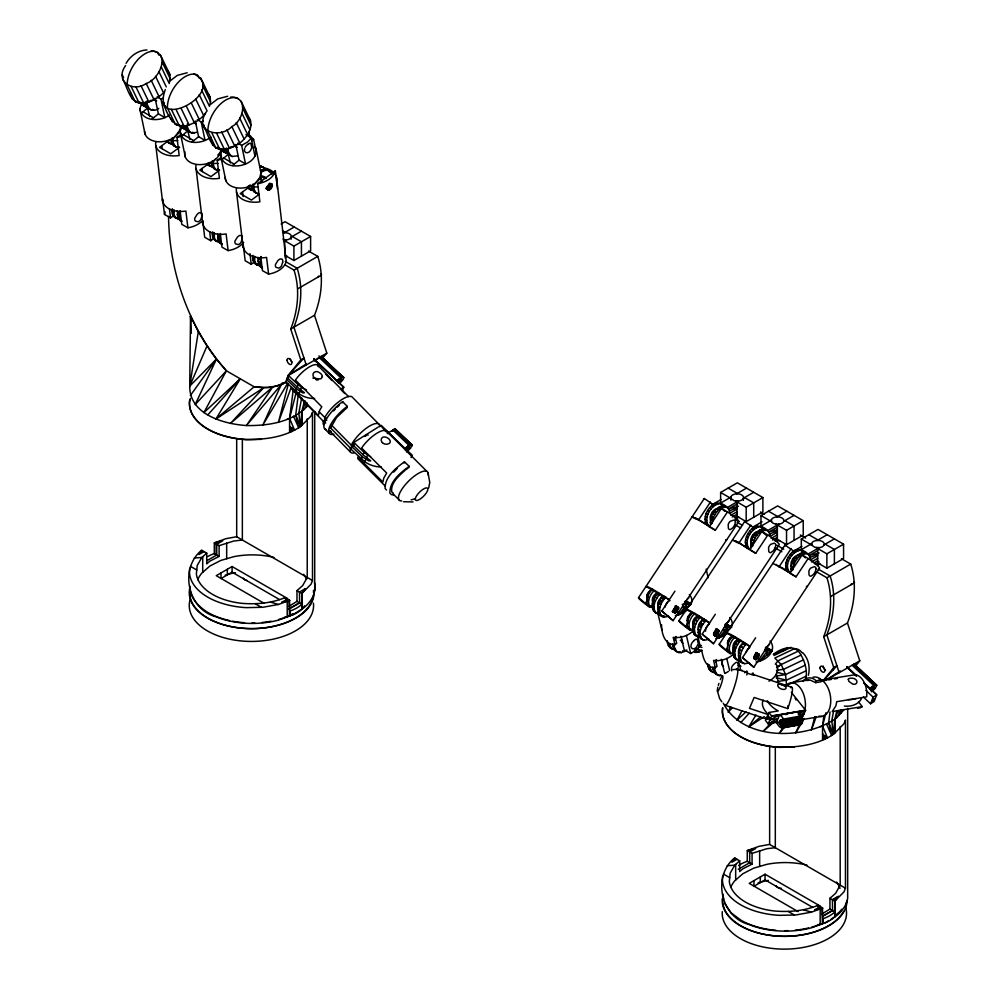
<?xml version="1.0" encoding="UTF-8"?>
<svg xmlns="http://www.w3.org/2000/svg" width="999" height="999" viewBox="0 0 999 999"><rect width="100%" height="100%" fill="white"/><g stroke="black" fill="none" stroke-linecap="round" stroke-linejoin="round"><path stroke-width="1.5" d="M272.34 185.752C272.252 179.358 263.112 188.898 268.743 190.11L271.328 188.287L272.34 185.752L269.618 183.304L272.203 184.266M727.709 642.794L728.721 639.46L731.855 637.624M307.967 405.444C292.857 422.252 267.882 425.911 246.391 425.549C223.514 423.988 189.261 414.285 189.735 386.101L190.522 316.121L198.314 331.606L206.98 346.041L216.408 359.178L226.411 370.791L254.133 386.8L268.144 387.5L276.973 385.826L285.264 382.442M672.951 611.201L674.862 609.49L675.873 606.218L678.683 607.792L675.649 612.762L672.339 611.688M716.645 628.621L719.055 630.869L716.033 635.826L713.998 633.878L715.721 631.73L716.083 628.583M753.633 657.792L755.531 656.081L756.555 652.809L759.365 654.395C754.745 668.568 751.186 648.751 759.365 654.395M284.727 264.747L294.018 270.105C300.175 289.373 298.014 310.377 290.734 329.008L300.799 359.865L288.299 375.374L285.714 381.98L298.951 393.743A20.305 15.122 21.5 0 0 314.623 398.501M816.358 571.69L826.972 577.809C833.129 597.077 830.981 618.081 823.7 636.7L833.753 667.569L833.178 670.379M219.118 556.393L214.31 553.608L214.31 542.882L219.118 545.654L219.118 556.393L209.84 561.163L206.743 563.886L206.743 553.146L201.661 550.212C179.233 568.256 187.375 609.24 215.921 616.758A62.762 36.226 0 0 0 278.409 620.129L289.585 616.071L289.81 611.101A33.741 19.48 0 0 0 300.524 605.419L301.91 604.195L301.898 593.456L305.344 588.811M768.493 714.672L749.5 708.366L754.145 697.452L787.761 708.603L787.899 705.706M752.072 864.098L747.264 861.313L747.264 850.586L752.072 853.358L752.072 864.098L742.794 868.868L739.697 871.578L739.697 860.851L734.615 857.916C712.187 875.961 720.329 916.945 748.888 924.462A62.762 36.226 0 0 0 811.363 927.821L822.552 923.763L822.764 918.793A33.741 19.48 0 0 0 833.491 913.123L834.864 911.887L834.852 901.148L838.311 896.515L832.567 899.824M718.943 508.528C713.361 507.829 709.315 515.072 710.476 520.042M779.282 721.965C784.54 712.811 784.065 735.039 779.282 721.965L783.716 721.178M785.838 714.697L788.611 713.099L779.582 714.984L776.323 722.227C784.078 736.463 788.336 719.692 779.582 714.984L771.665 715.983L768.156 723.825L765.396 720.341L768.905 712.499L778.233 710.913A20.305 11.976 24 0 1 767.22 700.686M800.024 724.824C805.631 722.414 800.336 714.285 797.339 711.8L779.582 714.984L769.917 719.904L777.946 718.606L768.156 723.825L776.997 722.314M261.413 439.335L246.391 439.672A62.762 36.226 0 0 1 189.735 400.224L189.735 400.037A62.762 36.226 0 0 0 246.391 439.473C264.947 439.76 284.877 437.225 300.524 426.523L301.86 411.401L304.495 400.811M794.367 747.04L779.345 747.364A62.762 36.226 0 0 1 722.689 707.929L722.689 707.729A62.762 36.226 0 0 0 779.345 747.177C797.901 747.464 817.831 744.929 833.491 734.228L834.814 719.093L836.7 711.538M289.148 606.243L296.978 601.348L296.978 590.609L302.635 585.639L307.242 577.472M822.102 913.935L829.932 909.04L829.932 898.313L835.589 893.343L840.196 885.164M174.613 217.27L178.122 218.806C173.339 218.169 171.004 213.099 172.352 208.729M176.299 218.244L174.013 214.985L174.026 209.703M177.322 214.598L177.622 211.776L179.545 212.887L179.533 218.169L181.806 221.428L178.496 219.006L177.322 214.598L179.246 215.697M214.96 240.359L218.456 241.895C213.686 241.258 211.351 236.176 212.687 231.818M216.633 241.321L214.36 238.062L214.373 232.792M217.67 237.675L217.969 234.865L219.892 235.976L219.88 241.246L222.153 244.505L218.843 242.095L217.67 237.675L219.58 238.786M255.294 263.861L258.791 265.409C254.021 264.772 251.686 259.69 253.022 255.332M256.968 264.835L254.695 261.576L254.708 256.293M258.004 261.189L258.304 258.379L260.227 259.478L260.215 264.76L262.487 268.019L259.178 265.609L258.004 261.189L259.915 262.3M709.253 525.936L706.168 523.663C702.846 516.533 707.791 507.979 713.835 503.971C719.929 500.824 729.595 506.368 729.844 513.249L737.012 509.115M707.854 524.637C704.382 516.82 710.189 506.893 717.806 503.983A12.475 7.205 -60 0 1 723.151 505.656M710.576 524.762C709.415 517.195 714.16 508.753 721.403 506.056A12.475 7.205 -60 0 1 725.349 506.418M738.486 501.061L727.26 507.542C718.718 505.357 712.562 515.996 712.2 523.401L710.277 522.29M747.914 548.051C742.22 542.569 747.127 533.229 751.897 528.721C757.717 522.477 769.829 528.558 770.192 536.338L777.347 532.205M749.6 549.025C743.181 542.02 750.299 529.92 758.141 527.06A12.475 7.205 -60 0 1 763.498 528.733M750.923 547.839C749.762 540.272 754.507 531.843 761.75 529.145A12.475 7.205 -60 0 1 765.696 529.507M778.833 524.15L767.607 530.631C759.065 528.446 752.909 539.073 752.547 546.49L750.624 545.379M788.248 571.565C782.567 566.083 787.462 556.743 792.232 552.235C798.051 545.991 810.164 552.06 810.526 559.852L817.694 555.706M789.934 572.539C783.528 565.534 790.634 553.434 798.488 550.574A12.475 7.205 -60 0 1 803.833 552.247M791.258 571.353C790.097 563.786 794.842 555.344 802.085 552.659A12.475 7.205 -60 0 1 806.031 553.021M819.168 547.664L807.941 554.145C799.4 551.96 793.243 562.587 792.881 569.992L790.958 568.893M268.007 187.4L271.328 188.287L269.068 185.839L269.58 184.066L272.178 186.588L269.068 185.839L265.946 188.474L268.194 189.972M293.469 416.146L298.738 427.872L295.729 414.872L298.214 395.167M826.435 723.838L831.705 735.564L828.683 722.564L830.019 711.962M289.585 432.267L289.585 418.344L293.269 389.573M658.566 592.819C652.759 597.702 648.214 611.388 658.378 613.935L654.795 612.275M660.289 593.818C655.594 598.463 651.023 607.667 656.505 613.261M668.556 616.108C655.119 621.353 655.232 601.061 663.96 595.928M662.137 616.508C656.655 610.938 661.226 601.71 665.908 597.065M698.95 615.896C692.07 620.754 688.898 637.624 700.936 636.863M700.661 616.883C695.978 621.528 691.395 630.744 696.89 636.326M708.94 639.173C695.504 644.43 695.604 624.138 704.332 619.005M702.522 639.585C697.04 634.003 701.598 624.775 706.293 620.129M740.971 640.409L739.472 641.932L737.761 640.933C732.929 646.091 729.657 658.403 739.048 660.526M739.472 641.932C735.788 646.653 732.08 654.894 737.187 659.852M749.238 662.699C735.801 667.956 735.913 647.664 744.642 642.532M742.819 663.111C737.337 657.529 741.895 648.301 746.59 643.656M822.552 739.972L822.552 726.036L823.9 715.446M841.32 710.064L840.933 713.149L840.671 710.152M303.421 410.427L304.845 400.599M723.313 703.259C742.856 741.208 804.994 740.134 836.375 718.119L837.399 711.101M678.059 611.788L678.845 614.685L686.8 604.245L684.552 602.946L686.8 604.245L686.163 608.416L682.779 606.43L686.163 608.416L690.247 604.982L678.845 614.685L678.071 612.1M716.408 636.887L719.23 637.749L727.172 627.31L724.924 626.011L727.172 627.31L726.548 631.48L723.151 629.507L726.548 631.48L730.631 628.046M758.753 658.691L759.527 661.276L767.482 650.836L765.234 649.537L767.482 650.836L766.845 655.007L771.952 650.711L764.41 650.923M172.278 137.775L171.84 140.597L179.857 130.282L181.231 135.564M212.487 160.602L212.05 163.424L215.609 158.841M168.544 216.321C169.231 272.24 189.023 328.821 226.411 370.791L195.192 404.595L216.408 359.178L189.735 386.101L198.314 331.606M252.959 184.078L252.522 186.9L260.539 176.598L266.021 178.534M342.47 402.822L342.657 401.673L347.315 406.418L347.14 407.555L336.526 417.582L330.519 428.234M661.588 624.7C661.488 633.054 664.397 644.667 674.962 644.755L676.685 643.281L675.274 637.362M307.03 402.797L306.293 407.28L305.706 401.86M839.997 710.501L839.26 714.972L838.81 710.913M145.142 134.316L139.848 108.928L141.783 103.059M225.824 180.632L220.542 155.245L222.09 150.062M805.731 679.745C807.529 671.328 805.381 662.399 800.986 655.107C795.092 643.169 781.693 647.914 773.288 654.37M808.391 675.274C810.289 667.32 808.566 658.403 802.584 652.572M301.698 397.902L298.788 413.136L300.524 426.523L302.098 425.099L301.86 411.401L301.86 425.324L311.064 415.984L312.5 412.35L312.5 580.506L311.064 584.153L301.898 593.456L301.86 609.128M833.491 711.688L831.742 720.828L833.491 734.228L835.064 732.804L834.814 719.093L834.814 733.029L844.018 723.688L845.466 720.042L845.466 888.211L844.018 891.857L834.852 901.148L834.814 916.82M674.038 612.662C671.69 610.127 676.997 603.621 678.683 607.792M325.836 418.082L325.249 419.293A2.21 0.737 -44.5 0 1 323.551 420.791L323.127 422.714A19.992 6.693 -44.5 0 0 323.514 424.725M331.019 424.6L351.311 445.204A2.21 0.737 -44.5 0 1 352.447 445.579A2.21 0.737 -44.5 0 1 350.237 447.914L350.212 451.835L351.598 452.922A19.992 6.693 -44.5 0 0 353.896 452.997M151.186 50.799C171.366 52.672 159.528 79.445 146.204 83.479C132.717 93.094 114.148 80.894 125.637 65.547M169.53 82.38L169.98 74.75L168.294 71.279M165.272 89.56C149.488 134.316 229.558 91.945 193.756 73.739M208.516 94.106L210.19 97.577L210.514 101.761L209.478 106.356L201.561 89.947M206.331 111.863C193.007 131.381 219.58 139.523 231.855 126.611C243.719 120.767 248.951 96.366 230.694 97.065M203.284 125.362C208.704 134.091 210.514 151.386 224.425 149.4C230.045 148.764 235.24 146.329 239.772 143.019C247.502 137.4 256.081 123.876 247.053 115.896M189.897 586.351C189.723 597.939 198.701 606.755 207.929 612.487A62.163 35.889 0 0 0 229.62 620.616M722.851 894.055L723.663 899.112M807.155 680.531L810.127 680.082L815.684 682.654L816.146 680.794L814.522 679.42A21.503 12.9 80.8 0 0 802.746 681.256M813.011 677.185A21.503 12.9 80.8 0 1 819.829 678.558L821.453 679.932L820.991 681.793L815.684 682.654M798.476 554.92C793.268 555.869 789.16 562.887 791.782 567.707M404.133 463.086L404.445 461.825L409.203 466.346L408.878 467.607M289.585 426.298L294.605 430.257L289.585 418.344L296.366 391.708M822.552 734.003L827.559 737.961L822.552 726.036L825.936 712.724M288.411 383.691L278.409 422.402L291.109 387.612M814.834 716.695L811.363 730.094L816.133 717.057M321.328 356.531L343.681 377.41L343.144 379.483L339.598 383.391M854.62 664.46L876.647 685.102L875.424 688.174L871.528 691.82M662.911 595.941C659.29 598.538 656.193 603.933 658.541 608.254M406.556 451.935L410.676 448.126L411.975 444.93L395.167 428.996L388.186 432.754L411.975 455.244L411.064 457.542M163.998 102.335L163.699 104.458L164.76 106.031A5.257 3.322 -51.9 0 0 165.572 106.369M204.208 125.162L203.908 127.285L204.982 128.859M244.68 148.639L244.38 150.774L245.454 152.347A5.257 3.322 -51.9 0 0 249.363 151.873L250.187 150.924A5.232 2.697 -67.3 0 0 251.711 147.228L250.936 143.531M260.227 259.478L261.114 256.518M428.671 488.024L429.757 482.492L428.084 472.864M715.784 504.045L717.806 503.983L716.121 503.034L715.484 504.97L713.835 503.971M756.131 527.135L758.141 527.06L756.455 526.123L755.831 528.046L754.183 527.06M796.465 550.649L798.488 550.574L796.79 549.637L796.166 551.56L794.517 550.574M325.549 418.856L325.836 418.131M787.761 708.603L788.76 705.756A19.043 2.91 -71.6 0 0 790.771 687.787M674.775 640.172L676.098 636.463M715.596 662L716.483 659.527M321.953 358.791L326.823 353.134L314.498 315.284C321.778 296.666 323.938 275.649 317.769 256.393L308.491 251.036M856.605 664.735L859.777 660.826L847.452 622.989C854.732 604.358 856.892 583.354 850.723 564.098L841.445 558.728M257.692 183.754L275.337 170.804C273.276 178.596 264.997 182.405 257.692 183.754L259.877 201.823A20.767 13.437 -6.9 0 1 236.451 188.449M288.374 378.034L286.651 379.595L296.478 388.898L302.61 392.819L304.47 392.782L297.19 387.063L298.114 384.677L288.299 375.374L303.958 358.042L300.799 359.865M298.951 393.743L299.875 391.383M300.599 389.498L301.523 387.137L298.114 384.677M342.47 390.497L343.768 387.2L313.998 359.028L315.434 361.538M863.373 697.002L870.554 703.783L873.126 697.177L876.722 694.892L863.96 682.829M295.542 391.283L296.478 388.898M189.735 400.224L190.459 398.376M325.137 419.83L325.487 418.956M363.074 454.782L352.834 444.917L354.121 444.592L352.06 446.84L362.312 456.705L368.718 460.864L370.679 460.839L363.074 454.782L364.061 452.297L353.833 442.432L377.997 427.222M746.728 674.924L747.414 673.226L746.84 671.003L744.592 672.764M352.06 446.84L351.074 449.325L364.872 461.788A21.316 15.922 22 0 0 381.281 466.908M352.834 444.917L353.833 442.432M364.872 461.788L365.859 459.328M366.633 457.367L367.62 454.907L364.061 452.297M361.313 459.19L362.312 456.705M189.735 386.101L206.98 346.041M743.593 642.532C740.159 644.967 737.662 649.425 738.611 653.696M802.047 718.056L805.556 710.214L791.333 692.295M767.032 718.606L768.343 715.709C771.503 719.268 763.736 719.979 769.979 718.106M285.152 382.455L281.194 384.74L262.762 425.187L287.637 383.329M799.525 724.525L795.716 732.891L804.27 718.506M730.719 706.793L728.146 712.287L732.304 707.791M326.748 420.267L324.613 418.094L325.349 416.533A19.992 6.693 -44.5 0 1 340.509 400.462A19.992 6.693 -44.5 0 1 352.709 397.59L379.408 424.712M351.311 445.204L352.048 443.656A19.992 6.693 -44.5 0 1 369.118 426.336A19.992 6.693 -44.5 0 1 379.807 426.71M405.457 450.262C408.628 444.018 412.999 447.515 406.481 450.986M739.485 670.217L740.346 668.556L738.186 659.502M770.042 641.083A18.169 12.662 -13.4 0 1 772.015 650.574L770.291 653.895A18.169 12.662 -13.4 0 1 756.068 662.137M182.367 125.187L180.07 131.756L185.352 157.143M245.904 134.653L251.111 137.662L250.312 139.136L247.502 142.07L241.658 145.379L237.787 143.144M226.411 370.791L203.908 412.599L240.272 378.796L215.921 419.031L263.561 387.799L272.615 387.113L281.194 384.74L286.526 382.055M741.945 710.863L736.875 720.304L745.966 711.85M206.743 553.146L201.81 557.479L197.215 565.496L196.366 573.926A56.006 32.33 0 0 0 241.708 603.321C256.343 604.507 271.416 603.284 285.065 597.627L289.81 600.362L282.105 602.235M739.697 860.851L734.764 865.184L730.169 873.201L729.32 881.618A56.006 32.33 0 0 0 774.662 911.026C789.297 912.212 804.37 910.988 818.019 905.319L822.764 908.066L815.059 909.939L819.892 907.142M649.949 591.158L647.215 594.567L648.001 597.602M690.971 614.048L687.936 616.758L687.911 620.391M764.335 716.595L748.888 726.735L755.956 715.047M759.29 531.618C753.471 530.894 748.676 539.26 751.448 544.193M126.086 63.312C130.357 55.844 138.212 50.275 146.953 49.95M638.573 597.627A20.767 1.798 33.5 0 0 649.887 607.267L638.573 597.627L704.258 498.513L713.786 504.945M698.276 520.392L710.426 502.072M645.304 603.396L647.664 599.837M727.484 511.9L715.346 530.232L709.278 526.723L721.428 508.404L727.484 511.9A20.767 1.798 33.5 0 1 738.81 521.54L673.126 620.654L661.8 611.026L674.937 591.196M678.958 620.691A20.767 1.798 33.5 0 0 690.272 630.332L678.958 620.691L744.642 521.578L754.17 528.009M738.661 543.468L750.811 525.137M685.676 626.46L688.036 622.901M715.321 614.273L702.185 634.09L713.498 643.718L779.183 544.605A20.767 1.798 33.5 0 0 767.869 534.964L761.8 531.468L749.662 549.787L738.636 542.469L732.492 539.897L737.424 542.757M750.873 550.499L755.719 553.296L767.869 534.964M719.255 644.218A20.767 1.798 33.5 0 0 730.569 653.858L719.255 644.218L784.939 545.104L794.467 551.535M778.958 566.982L791.108 548.663M725.986 649.987L727.559 647.614M802.11 554.994L789.959 573.314L796.028 576.823L808.166 558.491L802.11 554.994L805.481 557.879M808.166 558.491A20.767 1.798 33.5 0 1 819.48 568.131L753.808 667.245L742.482 657.617L755.619 637.787M337.774 382.005C341.296 376.248 344.081 380.457 338.499 383.216M783.716 726.835L779.345 733.241L785.314 726.248M870.741 689.697C874.262 683.94 877.047 688.161 871.453 690.921M653.334 608.091L654.133 608.553L653.995 607.142L652.285 606.156L654.258 609.79L652.534 608.753M693.706 631.156L694.517 631.618L694.38 630.207L692.657 629.22L694.63 632.854L692.906 631.83M734.015 654.682L734.814 655.144L734.677 653.733L732.966 652.747L734.939 656.38L733.216 655.356M190.359 395.554L216.408 359.178M303.459 607.404L304.583 605.844M837.549 913.536L833.491 918.031A33.741 19.48 0 0 1 825.236 922.789L817.469 925.136M162.812 101.873C166.908 113.349 173.526 131.344 189.098 124.9C195.454 122.665 201.398 118.806 205.407 113.324M218.294 155.407L220.067 153.122L221.441 158.404M694.168 640.559L693.194 641.42A5.232 3.284 -51.8 0 0 691.133 644.805L690.958 646.952L691.995 648.426A5.232 3.284 -51.8 0 0 694.854 648.426L695.891 647.802A5.257 2.722 -67.5 0 0 697.826 644.38M823.176 680.694L833.753 667.569L836.925 665.746L823.351 680.756M783.204 650.973L787.774 647.464M775.311 664.123L778.184 660.701L797.939 651.286M281.194 384.74L246.391 425.549L272.615 387.113L230.407 423.451L263.561 387.799L254.133 386.8L215.921 419.031M703.296 619.005C699.662 621.603 696.565 626.997 698.925 631.318M333.604 410.901L335.339 408.966M207.929 414.747L240.272 378.796M740.896 722.452L749.238 713.174M201.898 550.349L198.963 554.532L204.058 551.598M734.852 858.041L731.917 862.237L737.012 859.29M836.375 718.119L844.018 709.765M693.855 630.044C688.873 635.814 680.644 638.386 673.201 637.362L674.962 644.755M771.665 722.24L763.373 731.143L772.751 723.076M673.126 610.127L673.788 609.427A3.896 2.248 -60 0 0 675.224 605.894M713.498 633.191L714.173 632.504A3.896 2.248 -60 0 0 715.496 629.845M753.795 656.718L754.47 656.031A3.896 2.248 -60 0 0 755.506 654.295M393.594 472.127L397.127 468.494M652.734 589.273L650.911 591.021A10.39 5.994 -60 0 0 646.778 601.523A10.39 5.994 -60 0 0 651.698 606.206M654.245 590.671L652.772 592.082A10.39 5.994 -60 0 0 651.847 607.267M657.916 592.782L656.443 594.205A10.39 5.994 -60 0 0 652.422 605.744M692.769 612.662L691.296 614.085A10.39 5.994 -60 0 0 687.162 624.587A10.39 5.994 -60 0 0 692.082 629.27M694.967 613.411L693.144 615.159A10.39 5.994 -60 0 0 689.01 625.661A10.39 5.994 -60 0 0 693.93 630.344M698.301 615.859L696.815 617.27A10.39 5.994 -60 0 0 692.806 628.821M733.416 635.864L731.593 637.612A10.39 5.994 -60 0 0 730.669 652.797M735.264 636.937L733.453 638.673A10.39 5.994 -60 0 0 732.517 653.858M738.598 639.372L737.125 640.796A10.39 5.994 -60 0 0 733.703 654.095M337.262 407.167L339.185 405.369M170.117 80.882L177.273 75.412L187.163 72.777M122.602 79.046C128.022 87.787 129.833 105.082 143.744 103.097C151.336 102.223 158.204 98.164 163.461 92.732L155.544 76.324M210.589 104.371L217.732 98.889L227.635 96.266M686.9 599.45L688.823 597.802M725.361 624.163L729.208 620.879M718.456 635.164L719.23 637.749L730.581 628.021M701.61 650.037C703.246 657.792 705.207 667.844 715.334 667.819L717.057 666.345L715.646 660.439M765.659 647.689L769.505 644.405M772.015 650.574L759.527 661.276L758.74 658.378M404.732 470.591C398.888 476.061 390.097 483.241 391.845 492.107L393.406 493.169M748.888 726.735L760.464 716.957M248.102 186.863L250.162 185.202M141.271 113.262L147.889 107.805L145.542 103.421L147.19 104.371L149.475 109.078L147.028 107.055L147.802 107.505M151.811 119.268L158.379 113.849L155.107 98.189M144.48 131.131A18.169 12.463 -11.8 0 0 167.295 140.659L177.81 140.609M181.481 136.101L188.112 130.632L185.752 126.249L187.4 127.198L189.685 131.918L187.238 129.882L188.012 130.332M192.02 142.095L198.589 136.676L195.329 121.029M184.927 151.748A18.169 12.463 -11.8 0 0 207.505 163.486L218.019 163.436M217.969 154.857L220.067 153.122L221.116 157.542M221.953 159.578L228.584 154.108L226.224 149.738M251.848 140.759L253.584 139.323L249.5 135.24M232.492 165.572L239.061 160.165L235.801 144.505M253.421 148.302L255.157 146.878L253.584 139.323M225.162 177.447A18.169 12.463 -11.8 0 0 247.977 186.963L250.137 185.19M646.828 597.539L647.752 596.815M687.212 620.616L688.124 619.88M317.545 358.991L319.106 357.842M837.449 913.673L838.685 912.749A62.163 35.889 0 0 0 841.82 909.165M179.633 147.178L170.742 153.784L159.553 147.303L167.745 141.346M218.744 170.817L210.951 176.611L199.763 170.13L207.954 164.173M259.216 194.293L251.423 200.087L240.235 193.606L248.426 187.65M162.662 199.238L164.485 214.423L170.542 217.919L174.101 215.347M243.669 242.295A20.767 13.437 -6.9 0 1 228.122 250.624L226.099 233.916C216.958 235.652 201.885 232.292 202.685 220.542L204.695 237.25L210.764 240.747L214.31 238.174M276.523 177.485L286.226 261.151A20.767 13.437 -6.9 0 1 268.594 274.101L266.571 257.405C257.43 259.141 242.357 255.781 243.157 244.031L245.167 260.739L251.236 264.236L254.782 261.651L253.022 260.602M342.657 401.673L340.459 403.271A22.577 7.555 -44.5 0 0 326.386 429.67M347.315 406.418L345.117 408.004A22.577 7.555 -44.5 0 0 329.72 426.585A22.577 7.555 -44.5 0 0 333.828 434.265M776.673 667.782L781.23 664.522L800.986 655.107M155.769 142.145A20.767 13.437 -6.9 0 0 179.183 155.507L177.01 137.45L181.506 134.241M195.979 164.972A20.767 13.437 -6.9 0 0 219.405 178.346L217.22 160.277L221.716 157.08M690.883 614.535L690.321 614.934L690.147 613.973M730.481 638.561L730.444 637.499M732.379 655.132C727.16 659.278 720.204 661.425 713.573 660.426L715.334 667.819M769.005 681.168C774.675 678.271 780.219 670.966 776.41 664.66M405.694 469.78L407.817 468.331M261.026 172.69C264.161 169.318 271.116 169.018 271.915 174.575M169.443 115.072C160.702 121.778 142.208 122.028 139.848 108.928M210.889 137.088C202.497 143.744 186.801 145.367 180.732 134.94M343.681 377.41L341.945 377.46L336.713 380.756L313.698 359.19M864.023 683.179L869.667 688.461L874.899 685.164L876.647 685.102M672.564 643.905C672.14 648.001 674.962 651.51 678.845 652.584L681.393 652.634L686.912 649.999M306.094 364.048L288.299 375.374L326.823 353.134M320.204 357.13L322.178 356.556A4.645 0.812 -37.2 0 1 321.166 358.004M340.172 389.473L343.768 387.2L313.998 359.028L315.809 361.351M411.975 444.93L410.152 444.98L404.62 448.426L380.956 425.399L378.971 426.635M826.348 679.844L840.334 670.941M853.258 664.772L855.132 664.26A4.645 0.812 -37.2 0 1 854.682 665.084M870.554 703.783L874.137 701.498L876.722 694.892L863.798 682.729M404.445 461.825C395.779 468.081 384.827 476.873 385.102 488.511L386.501 490.034M409.203 466.346C400.524 472.602 389.573 481.393 389.847 493.031L391.246 494.555L393.656 495.017M284.503 617.432L292.282 615.084L303.421 608.154A62.762 36.226 0 0 0 314.435 582.442M825.236 922.789L828.833 920.554M831.218 919.068L836.375 915.858A62.762 36.226 0 0 0 847.664 898.263L847.664 708.328M725.087 673.451L728.446 671.415M158.779 108.367C152.622 113.574 146.603 106.618 141.284 103.983M135.827 86.676L143.744 103.097L147.128 101.086L147.19 104.371L139.036 102.885L131.119 86.476M216.508 132.992L224.425 149.4L226.686 148.064M826.373 680.082L839.16 672.614M281.119 223.988L285.052 221.716L310.614 236.476L310.614 250.861L293.906 260.502L284.727 255.207M284.253 232.779L294.23 227.01M286.214 239.96L284.727 240.821L284.727 253.097M301.436 231.169L291.109 237.125L291.109 239.236M283.291 232.854L284.94 232.73A6.344 3.659 0 0 1 291.283 236.388L291.071 237.337A6.344 3.659 0 0 1 286.576 239.935L283.291 239.935L293.906 246.116L310.614 236.476M294.018 270.105L317.769 256.393M297.814 288.773L321.578 275.05L320.879 273.876M290.734 329.008L314.498 315.284M206.593 560.864L216.733 555.007L216.733 544.28L222.727 540.821L214.31 542.882M287.525 598.538L232.093 566.533L216.246 575.674L263.773 603.109M279.608 599.612L232.093 572.177L221.004 578.583L221.004 572.927M281.718 602.31L286.938 599.45M305.469 588.586L299.475 592.057L299.613 602.859L288.911 609.04M288.786 608.965L299.475 602.784M720.629 503.971L720.629 492.47L737.337 482.817L762.886 497.577L762.886 511.963L746.191 521.615L737.012 516.308L734.577 517.719M711.975 504.782L720.978 499.587M720.067 503.384L730.956 497.102L730.956 500.174M736.525 493.881L746.515 488.124M753.708 492.282L743.393 498.239L743.393 500.337M737.012 504.033L728.671 508.841L738.486 506.318M730.793 515.334L737.012 511.75M735.414 500.998L746.191 507.217L762.886 497.577M732.242 516.958L737.012 514.198M760.976 527.06L760.976 515.546L777.672 505.906L803.233 520.666L803.233 535.052L786.538 544.692L777.347 539.398L774.912 540.796M753.034 527.01L762.05 521.803M760.414 526.473L771.303 520.192M776.872 516.97L786.85 511.201M783.74 521.316L794.055 515.359M777.347 527.11L769.005 531.93L777.347 529.795M771.128 538.424L777.347 534.84M775.761 524.088L786.538 530.307L803.233 520.666M772.589 540.047L777.347 537.287M801.31 550.574L801.31 539.06L818.019 529.42L843.568 544.168L843.568 558.566L826.872 568.206L817.694 562.912L815.259 564.31M794.217 550.786L801.947 546.328M800.748 549.987L811.638 543.693M817.207 540.484L827.197 534.715M824.075 544.83L834.39 538.873M817.694 550.624L809.34 555.444L819.168 552.922M811.475 561.938L817.694 558.341M816.096 547.602L826.872 553.821L843.568 544.168M814.11 562.862L817.694 560.801M826.972 577.809L850.723 564.098M830.781 596.465L854.532 582.754L853.833 581.58M823.7 636.7L847.452 622.989M859.777 660.826L839.197 672.714L826.86 634.877C834.14 616.246 836.3 595.242 830.144 575.986L818.206 569.093M738.286 869.292L749.687 862.711L749.687 851.972L755.681 848.513L747.264 850.586M820.491 906.23L765.047 874.225L749.213 883.378L798.051 911.575M812.562 907.317L765.047 879.882L753.958 886.275L753.958 880.631M814.672 910.014L819.767 907.067M838.436 896.29L832.429 899.749L832.567 910.564L823.213 915.971M823.076 915.896L832.429 910.489M392.195 431.143L393.294 430.631M777.347 666.67L781.23 664.522L785.551 674.575L786.6 685.514L783.491 685.476M858.516 701.81L862.237 706.655L860.027 707.866A16.796 10.077 80.8 0 1 857.392 708.054M365.384 436.126L366.071 435.751M718.531 629.707L716.795 629.557L714.385 632.067L714.073 635.252L716.033 635.826L713.798 634.902M694.742 652.422L698.076 652.285L701.036 650.711L697.352 648.638M798.176 714.123L805.556 710.214L771.665 715.983L768.905 712.499M247.827 144.468L248.689 143.781A5.232 2.697 -67.3 0 1 250.924 143.469M288.087 377.31L287.362 377.759L297.19 387.063M219.118 545.654L233.816 541.021L242.357 540.009L242.357 438.911M752.072 853.358L766.77 848.725L775.311 847.701L775.311 746.615M693.943 651.398L698.076 652.285L702.022 650.399M774.262 654.07L784.802 649.038M773.975 655.494L791.096 647.327M803.496 659.839L783.74 669.255L776.473 670.366M776.31 676.036L785.551 674.575L805.294 665.159M777.384 681.543L786.525 680.119L806.268 670.704M806.355 676.098L786.6 685.514L781.031 684.415M284.852 617.345L282.967 618.181A62.163 35.889 0 0 1 278.659 619.492M288.973 615.521L293.094 613.698M820.554 923.838L815.933 925.886A62.163 35.889 0 0 1 811.625 927.197M680.943 636.188L684.178 649.762L690.696 653.521L696.315 650.174L699.974 645.491L697.814 636.438M157.105 96.841L160.976 99.076L163.137 98.189M197.315 119.668L201.186 121.903L203.346 121.029M167.295 140.659L171.603 138.898A18.169 12.463 -11.8 0 0 180.419 126.96M207.505 163.486L211.825 161.726A18.169 12.463 -11.8 0 0 220.629 149.788M247.977 186.963L252.297 185.202A18.169 12.463 -11.8 0 0 260.439 170.092M729.545 510.789L737.012 507.792M769.892 533.878L777.347 530.881M810.226 557.392L817.694 554.395M214.31 553.608L212.163 554.408A33.741 19.48 0 0 0 207.68 556.58M747.264 861.313L745.117 862.112A33.741 19.48 0 0 0 738.648 865.521M189.735 568.194A62.762 36.226 0 0 0 246.391 607.642L262.762 607.28L278.409 604.482L288.961 600.611L289.81 615.996M722.689 875.898A62.762 36.226 0 0 0 779.345 915.334L795.716 914.984L811.363 912.187L821.927 908.316L822.764 923.7M269.755 170.929L265.971 169.056L261.451 169.967L263.411 171.091M798.351 712.836L805.556 710.214L788.461 713.386M747.814 850.399L758.99 846.34L769.642 844.43L845.466 888.211M281.543 383.504L284.365 382.517M287.213 419.056L289.585 418.344M820.167 726.76L822.552 726.036M181.493 126.811L191.758 133.017L197.078 132.343M237.537 155.832L232.23 156.493L227.71 153.371L228.484 153.809M768.156 723.825L777.072 721.403M799.35 715.346L803.808 714.135L799.762 714.784M411.101 499.85L415.297 498.763A8.454 2.872 -45.1 0 1 424.837 488.299A8.454 2.872 -45.1 0 1 425.075 494.592A8.454 2.872 -45.1 0 1 415.334 499.737L415.297 498.763M177.01 137.45L179.832 136.738M217.22 160.277L222.427 158.966M752.197 673.326L753.146 673.089L753.708 675.312L747.414 673.226M238.162 98.639A25.312 14.61 -60 0 0 218.619 105.882A25.312 14.61 -60 0 0 207.867 131.369L215.784 147.777L218.394 147.265M312.5 580.506L236.688 536.738L226.024 538.636L214.847 542.694L214.847 554.07M782.941 719.193L800.711 716.008M779.532 720.591L782.492 720.054M783.653 720.279L801.423 717.095M779.332 721.228L782.292 720.691M784.203 721.54L801.972 718.356M779.357 722.776L783.803 721.977M779.57 723.588L784.015 722.789M784.565 722.876L802.334 719.705M779.907 724.337L784.352 723.538M780.331 724.987L783.291 724.462M784.702 724.225L802.472 721.041M780.831 725.486L783.79 724.962M781.355 725.811L784.315 725.286M784.602 725.461L802.372 722.289M780.506 727.272L783.466 726.748M784.277 726.535L802.047 723.351M783.753 727.347L801.523 724.163M782.866 727.547L797.677 724.899M782.254 728.009L800.836 724.662M799.237 714.922L803.808 714.135M149.925 100.612L154.121 99.9L146.204 83.479M230.607 146.928L233.404 146.441M790.858 682.829L808.728 679.932M816.146 680.794L821.453 679.932M820.117 680.394L853.109 675.049A16.796 10.077 80.8 0 1 866.845 692.906L866.72 696.827L836.712 701.685L835.876 705.868L832.242 711.513L862.237 706.655M822.402 680.881L825.399 680.394M828.396 679.907L831.405 679.42M834.402 678.933L837.399 678.446M801.123 719.73L821.965 716.358M413.049 501.923L403.584 501.748M733.054 669.667L737.112 669.143L747.452 672.577M312.874 378.059L316.446 378.434L318.531 379.845M257.118 264.435L259.24 264.223M817.894 562.15L819.168 562.05M194.256 558.004L201.81 557.479M727.21 865.708L734.764 865.184M660.177 615.384L664.235 615.908M695.179 635.339L699.225 635.876M321.091 356.531L332.355 367.432M860.526 670.079L865.309 675.137M169.793 143.431L166.721 140.934L169.793 143.431L173.789 144.118M175.424 146.678L173.264 143.032L171.316 141.908C172.04 145.442 175.936 147.815 179.408 147.365M260.14 166.995L262.3 166.933L265.484 169.168M215.634 169.505L213.486 165.859L211.526 164.735C212.25 168.282 216.146 170.642 219.618 170.192L217.67 169.068M254.47 190.422L250.487 189.735L247.415 187.25L250.587 189.498L252.747 189.435M682.205 604.37L691.271 604.12M724.113 627.397L729.407 627.247L724.937 624.587M137.85 101.436L135.102 101.473L127.185 85.052A25.312 14.61 -60 0 1 137.937 59.565A25.312 14.61 -60 0 1 157.48 52.323L158.791 55.057M228.671 153.409L227.01 152.422L230.157 155.394L227.872 150.687L215.784 147.777L218.531 147.752M248.152 186.9L258.491 186.925M712.936 666.97C712.324 671.902 716.945 676.261 721.778 675.699L720.129 674.75M147.165 106.443L144.655 106.281L146.304 107.23L142.582 105.17L141.109 103.172L144.231 106.119L142.582 105.17M227.847 152.76L225.337 152.597L229.495 153.709M791.408 561.825L794.305 562.037M701.872 623.488L699.487 623.276L700.911 625.262M739.784 646.803L742.17 647.015M698.551 645.279L701.41 645.541M725.674 539.772L726.66 539.86M772.789 563.424L782.766 568.194L796.028 576.823M806.355 586.363L807.342 586.45M712.512 511.8L714.934 512.125M752.859 534.89L755.281 535.214M795.616 558.728L793.194 558.404L794.904 560.889M738.024 665.771L741.008 666.208M227.834 148.489L227.872 150.687L219.718 149.201L211.8 132.78M142.52 102.86L135.102 101.473L147.19 104.371L143.744 103.097M199.013 77.885L197.69 75.15A25.312 14.61 -60 0 0 178.147 82.393A25.312 14.61 -60 0 0 167.395 107.88L175.312 124.301L178.284 124.863M215.784 147.777L221.716 148.901M664.048 597.552L661.5 597.052L663.086 599.437M701.885 620.117L704.42 620.629M776.148 677.772L786.525 680.119M175.312 124.301L187.4 127.198L187.337 123.913M673.963 611.013L676.798 611.688L674.862 609.49L677.859 610.127L675.674 607.792M714.347 634.078L717.182 634.752L715.234 632.567L718.231 633.191L716.058 630.856M754.645 657.604L757.479 658.279L755.531 656.081L758.541 656.718L756.355 654.382M269.418 184.965L270.879 185.327L269.568 184.178M698.95 646.703L701.935 647.439M739.322 669.767L742.319 670.504M776.585 672.215L785.551 674.575M695.404 649.025L701.036 650.711M270.617 602.097L278.409 604.482M803.583 909.802L811.363 912.187M179.895 220.317L181.718 220.891M220.242 243.406L222.065 243.968M260.577 266.908L262.4 267.482M270.741 189.011L267.407 187.899L270.08 189.573L266.658 188.324M753.346 674.537L791.732 687.275M725.286 705.331L766.62 719.043M775.486 721.977L778.433 722.964M260.015 175.15L262.075 175.874M700.561 638.448L704.382 640.247M735.476 658.865L737.337 659.527M740.858 661.975L744.68 663.773M224.425 149.4L227.872 150.687M264.123 167.682L260.589 165.946L262.3 166.933M168.082 142.432L171.616 144.168M173.464 145.542L177.248 147.415M211.825 166.995L206.943 163.774L210.115 166.009M213.686 168.369L217.457 170.255M254.158 191.858L257.929 193.731L254.158 191.858L251.998 188.212L253.958 189.348L256.106 192.982M147.477 107.667L149.75 116.683M187.7 130.494L189.96 139.51M228.159 153.983L230.432 162.987M675.461 612.862L672.302 611.376L675.649 612.762L673.626 610.801M715.484 636.063L713.611 634.989L715.846 635.926M756.143 659.452L754.033 658.466L756.33 659.352L754.307 657.404M715.446 673.688L719.218 675.649M669.879 647.564L673.638 649.537C669.805 648.413 666.932 644.917 667.394 640.809M707.767 663.873C707.342 667.969 710.127 671.503 714.01 672.602L712.374 671.653M675.274 612.961L673.289 611.9L675.099 612.999M713.673 634.977L715.646 636.026M755.956 659.552L753.97 658.503L755.781 659.59M182.805 127.997L184.44 128.946L181.319 125.999L182.805 127.997L186.513 130.07L184.865 129.121M223.277 151.473L224.912 152.435L221.79 149.488L223.277 151.473L226.985 153.546M269.493 184.565L270.879 185.327M201.536 221.603A20.767 13.437 -6.9 0 1 187.899 227.797L181.768 224.35L180.12 210.677M228.122 250.624L221.978 247.178L220.329 233.504M268.594 274.101L262.45 270.654L260.801 256.993M719.055 630.869L716.258 629.295L718.943 631.43M719.105 507.03L721.041 508.129M759.452 530.119L761.388 531.218M799.787 553.621L801.722 554.732M657.916 611.888L659.877 612.999M698.301 634.952L700.249 636.063M738.598 658.478L740.559 659.59M735.189 519.455L738.81 521.54M265.971 169.056L267.932 170.18M267.794 169.793L271.116 172.427M263.811 169.106L265.771 170.242M192.632 132.218L194.281 133.167M152.422 109.378L154.071 110.327M198.589 136.676L205.045 140.409L201.186 121.903M190.11 132.068L191.758 133.017M221.965 150.3L232.23 156.493M239.061 160.165L245.517 163.886L241.658 145.379M158.379 113.849L164.823 117.57L160.976 99.076M149.9 109.241L151.548 110.19M183.279 134.615L193.756 140.659M223.751 158.092L234.228 164.148M143.069 111.788L153.546 117.832M212.325 166.883L214.285 168.007M252.797 190.359L254.757 191.496M172.115 144.043L174.063 145.18M250.587 189.498L252.297 190.484M208.292 165.26L210.015 166.259M248.763 188.749L250.487 189.735M728.159 488.124L737.337 493.419M744.53 497.577L753.708 502.872L753.708 517.27M768.493 511.201L777.672 516.508M784.877 520.666L794.055 525.961L794.055 540.347M282.43 230.806L285.052 232.317M292.257 236.476L301.436 241.77L301.436 256.156M808.828 534.715L818.019 540.009M825.211 544.168L834.39 549.475L834.39 563.861M760.489 511.988L764.46 514.285M800.324 534.989L805.631 538.061M729.857 497.739L734.04 500.674L738.86 501.036A6.344 3.659 0 0 0 743.343 498.451L743.556 497.502A6.344 3.659 0 0 0 737.212 493.831L735.576 493.956A6.344 3.659 0 0 0 731.081 496.553L731.081 498.451M760.976 515.546L771.49 521.628M810.539 544.33L814.722 547.265L819.542 547.639A6.344 3.659 0 0 0 824.025 545.042L824.237 544.093A6.344 3.659 0 0 0 817.894 540.434L816.245 540.559A6.344 3.659 0 0 0 811.762 543.144L811.762 545.042M720.629 492.47L731.143 498.538M801.31 539.06L811.825 545.129M721.465 504.682L723.863 506.068M761.812 527.772L764.21 529.158M802.147 551.286L804.545 552.672M751.897 528.721L753.583 529.695M757.18 531.768L759.103 532.879M711.55 505.631L713.236 506.605M716.832 508.678L718.756 509.79M792.232 552.235L793.918 553.196M797.514 555.282L799.437 556.393M285.252 261.388L297.178 268.281C303.346 287.537 301.186 308.554 293.906 327.173L306.231 365.022M737.237 522.352L742.544 525.412M777.072 545.342L783.716 549.175M749.774 530.968L751.448 531.93M755.057 534.015L756.967 535.114M709.427 507.879L711.113 508.853M714.71 510.926L716.62 512.037M790.109 554.47L791.782 555.444M795.391 557.517L797.302 558.628M735.401 524.937L740.709 528.009M775.236 547.939L781.88 551.773M747.939 533.628L749.625 534.602M753.221 536.688L755.144 537.787M707.592 510.551L709.278 511.513M712.874 513.598L714.797 514.71M788.273 557.142L789.959 558.116M793.556 560.189L795.479 561.301M746.54 536.55L748.214 537.524M751.81 539.597L753.733 540.709M706.193 513.461L707.866 514.435M711.475 516.52L713.386 517.619M786.875 560.064L788.548 561.026M792.157 563.111L794.068 564.223M745.654 539.522L747.327 540.484M750.923 542.569L752.846 543.668M705.306 516.433L706.98 517.407M710.589 519.48L712.499 520.591M785.988 563.024L787.662 563.998M791.27 566.071L793.181 567.182M212.387 234.628L214.061 235.602M745.341 542.332L747.027 543.294M172.04 211.538L173.726 212.512M252.722 258.142L254.408 259.103M704.994 519.243L706.68 520.217M785.676 565.834L787.362 566.808M212.675 237.1L214.36 238.062M217.957 240.147L219.88 241.246M745.641 544.792L747.314 545.766M172.34 214.011L174.013 214.985M177.622 217.058L179.533 218.169M258.291 263.649L260.215 264.76M705.294 521.715L706.98 522.677M785.976 568.306L787.662 569.28M213.561 239.048L215.235 240.022M218.843 242.095L220.754 243.207M746.515 546.753L748.201 547.714M173.214 215.959L174.9 216.933M178.496 219.006L180.419 220.117M253.896 262.562L255.569 263.524M259.178 265.609L261.089 266.708M786.85 570.254L788.536 571.228M748.263 548.601L735.714 540.946M707.891 525.536L695.329 517.882M778.721 566.445L788.573 572.127L787.087 570.854M695.816 518.968L692.12 516.833L698.264 519.405L715.346 530.232M697.464 617.407L699.175 618.406M702.846 620.516L704.807 621.653M657.08 594.343L658.791 595.329M662.462 597.452L664.422 598.588M743.144 644.043L745.104 645.179M695.516 620.154L697.24 621.141M700.911 623.264L702.859 624.4M655.144 597.09L656.855 598.076M660.526 600.199L662.487 601.336M735.826 643.681L737.537 644.667M741.208 646.79L743.169 647.926M694.005 623.176L695.729 624.163M699.4 626.286L701.348 627.422M653.633 600.112L655.344 601.098M659.015 603.221L660.976 604.345M734.315 646.703L736.026 647.689M739.697 649.812L741.658 650.948M693.031 626.273L694.755 627.26M698.426 629.382L700.374 630.506M652.659 603.196L654.37 604.195M658.041 606.306L660.002 607.442M733.341 649.8L735.052 650.786M738.723 652.909L740.684 654.033M698.051 632.33L699.999 633.453M657.667 609.265L659.627 610.389M738.348 655.856L740.309 656.98M693.768 633.915L695.479 634.902M699.15 637.025L701.111 638.149M653.383 610.851L655.107 611.838M658.778 613.96L660.726 615.084M697.04 636.013L698.751 637M734.065 657.442L735.788 658.428M739.46 660.551L741.408 661.675M662.05 616.046L663.998 617.182M680.282 640.247L682.554 641.558M682.554 650.774L684.203 651.723M707.854 666.046L709.502 666.995L711.9 671.578L710.252 670.629M713.024 669.13L714.672 670.079L717.095 674.637M667.469 642.969L669.118 643.93L671.515 648.513M672.652 646.066L674.288 647.015L676.71 651.573L675.074 650.624M679.745 651.685L681.393 652.634M708.716 668.718L710.351 669.667M713.898 671.79L715.546 672.739M668.331 645.641L669.979 646.59M673.513 648.726L675.162 649.675M677.197 651.635L678.845 652.584M296.978 590.609L301.898 593.456M829.932 898.313L834.852 901.148M296.978 601.348L301.91 604.195M829.932 909.04L834.864 911.887M284.365 597.964L289.011 600.636M817.319 905.656L821.965 908.341M190.459 566.346L196.766 569.979M255.294 603.771L261.413 607.305M723.426 874.05L729.72 877.684M788.248 911.475L794.367 915.009M685.626 600.849L691.221 604.095L685.676 600.799M716.233 630.007L718.918 631.555M675.861 606.942L678.546 608.491M756.543 653.533L759.215 655.082M716.146 630.431L718.781 631.955M675.774 607.367L678.396 608.891M756.455 653.958L759.078 655.481M263.112 176.224L265.085 177.372M265.946 188.474L268.743 190.11M724.912 625.986L727.172 627.31M765.222 649.512L767.482 650.836M684.54 602.921L686.8 604.245M802.085 552.659L803.995 553.783M761.75 529.145L763.661 530.282M721.403 506.056L723.313 507.192M188.199 129.932L186.538 128.946L189.685 131.918M147.989 107.105L146.329 106.106L149.475 109.078M765.234 648.114L769.717 650.774M684.565 601.523L689.035 604.183M694.517 650.162L698.076 652.285M746.777 547.34L755.719 553.296M742.482 657.617L753.808 667.245M702.185 634.09L713.498 643.718M661.8 611.026L673.126 620.654M756.555 652.809L759.252 654.957M675.873 606.218L678.571 608.354M761.8 531.468L766.308 535.314M721.428 508.404L724.799 511.288M776.011 564.472L777.484 565.734M706.405 524.263L709.278 526.723M327.335 362.387L327.709 362.512M854.045 664.235L876.285 684.864M853.92 664.435L876.722 685.601M858.116 669.043L863.785 674.35M853.009 664.635L874.899 685.164M852.072 665.159L873.963 685.689M872.164 686.35L874.35 688.411M871.652 686.962L873.838 689.023M871.066 687.562L873.251 689.622M870.441 688.099L872.626 690.159M846.665 666.895L856.368 676.011M321.753 357.267L343.768 377.897M320.966 356.743L342.744 377.172M320.629 357.093L322.889 359.215M318.956 355.906L341.945 377.46M319.106 357.455L341.009 377.997M339.21 378.658L341.396 380.706M338.686 379.27L340.884 381.318M338.099 379.87L340.297 381.918M848.775 669.055L846.965 666.733L856.53 675.786M865.958 690.396L873.126 697.177M395.167 428.996L411.613 444.667M412.063 445.442L395.542 429.258M394.543 429.021L410.989 444.692M408.579 443.044L411.863 446.178M393.706 429.32L410.152 444.98M392.719 429.87L409.153 445.529M407.779 445.666L409.977 447.752M406.818 446.915L409.003 449.013M406.193 447.54L408.379 449.625M411.975 455.244L380.956 425.399L385.664 431.531M846.965 666.733L856.48 675.948M386.251 430.844L426.985 471.466M385.389 486.226L358.966 459.877A19.992 6.781 -45.1 0 1 357.879 458.466L357.817 457.067L382.892 482.067L383.766 478.134L386.688 473.051L361.626 448.052L363.261 445.704A19.992 6.781 -45.1 0 1 387.35 432.242L387.4 433.653M393.094 493.918L399.7 500.499M324.5 422.477L292.607 390.072L291.995 388.686L318.369 415.472L319.668 410.302L321.803 406.818L295.429 380.02L297.839 376.885A17.645 5.907 -44.5 0 1 317.707 365.272L348.539 396.603M325.699 374.15L332.03 380.582M341.521 390.222L344.73 393.556M319.118 411.713L324.762 417.457M323.551 420.791L325.686 422.964M329.957 427.31L350.237 447.914M328.858 430.144L350.212 451.835M324.6 428.671L329.258 433.416M710.289 516.995L712.05 518.856M262.412 166.683L263.761 168.182M697.277 639.485L698.139 643.106M658.279 602.047L659.877 604.033M781.23 664.522L774.812 658.041L794.567 648.626A25.312 14.61 -60 0 1 801.972 652.747M659.103 600.212L660.526 602.197M755.444 532.355L756.942 534.477M721.827 701.822L719.592 698.526L717.419 690.921M255.157 146.878C262.063 165.522 224.013 174.413 220.542 155.245M330.432 430.644L331.381 432.192M869.667 688.461L871.116 690.896M218.481 236.501L217.595 234.028M178.147 213.411L177.248 210.939M241.071 101.174L250.662 121.066M243.069 108.829L250.986 125.237M242.033 113.424L249.95 129.845M239.698 118.132L247.615 134.553M236.226 122.627L244.143 139.048M231.855 126.611L239.772 143.019M226.885 129.795L234.802 146.204M200.599 77.685L210.19 97.577M202.597 85.34L210.514 101.761M221.653 131.968L229.57 148.389M199.226 94.655L207.143 111.076M195.754 99.151L203.684 115.572M212.874 145.255L210.989 138.986M191.383 103.122L199.3 119.543M186.413 106.306L194.33 122.727M160.377 54.858L169.98 74.75M162.387 62.512L170.305 78.933M161.351 67.12L169.268 83.529M181.181 108.491L189.098 124.9M159.016 71.828L166.271 86.876M176.036 109.503L183.953 125.924L187.4 127.198L179.246 125.712L171.328 109.303M170.729 118.294L172.402 121.766M151.174 80.295L159.091 96.716M140.971 85.652L148.888 102.073M122.278 74.863L123.589 77.597M132.193 98.938L130.307 92.67M731.73 670.878L731.505 667.869A5.232 3.284 -51.8 0 1 733.566 664.497L734.552 663.623A5.257 2.722 -67.5 0 1 737.649 662.549L738.523 666.171M317.707 365.272L318.319 366.658M283.204 238.736L284.166 240.934M155.819 145.667L162.525 201.236C165.634 210.577 177.372 212.337 185.889 211.089L187.899 227.797M828.683 722.564L833.491 734.228M295.729 414.872L300.524 426.523M269.156 171.291L269.43 172.028M248.326 186.089L249.126 188.237M191.383 319.056L190.522 316.121L191.333 333.254M718.431 634.852L719.23 637.749M261.913 181.88L260.539 176.598L261.588 181.031M708.154 577.772L706.168 569.08M776.335 673.975L778.858 684.54M726.76 658.478L729.632 670.554M721.315 659.253L724.562 672.839M686.375 635.414L690.696 653.521M657.754 612.812L661.9 630.207M179.857 130.282L180.906 134.715M191.234 319.143L190.522 316.121L191.421 320.604M724.675 903.533L731.018 912.749L740.896 920.179A62.163 35.889 0 0 0 775.998 930.331M255.819 147.889L261.101 173.277M251.111 137.662L254.97 156.169M822.801 734.203L823.888 739.472L825.174 736.076L825.236 738.985M289.835 426.498L290.934 431.78L292.22 428.371L292.282 431.293M257.929 257.53L258.204 258.941M248.851 131.556L249.713 137.562M275.337 170.804L277.51 188.873M242.52 191.945L243.069 196.578M249.95 253.609L251.236 264.236M236.501 191.97L243.207 247.552M202.048 168.469L202.41 171.553M209.665 231.643L210.764 240.747M196.029 168.494L202.735 224.063M161.826 145.642L162.2 148.726M169.455 208.816L170.542 217.919M647.764 596.977L647.689 596.191A3.896 2.248 -60 0 1 647.802 595.304M253.771 186.688L253.958 189.348M213.299 163.212L213.486 165.859M173.077 140.384L173.264 143.032M714.535 666.845L714.672 670.079M674.163 643.768L674.288 647.015M709.415 664.822L709.502 666.995M851.348 583.803L851.373 584.577M318.394 276.099L318.406 276.885M162.487 198.888L162.525 201.236M840.196 726.535L840.184 885.326M835.064 900.961L835.064 916.607M826.872 553.821L826.872 568.206M822.552 908.128L822.552 923.763M820.167 908.84L820.167 924.487M818.193 562.624L818.193 565.659M817.694 548.513L817.694 562.912M786.538 530.307L786.538 544.692M777.347 525.012L777.347 539.398M769.642 746.34L769.642 844.43M765.047 874.225L765.047 879.882M760.301 876.972L760.301 882.616M759.64 850.798L759.64 866.433M746.191 507.217L746.191 521.615M737.225 515.397L737.225 518.181M737.012 501.923L737.012 516.308M735.664 864.397L735.664 880.032M314.71 411.526L314.71 590.571M307.242 418.831L307.23 577.634M302.098 593.269L302.098 608.903L300.524 610.327A33.741 19.48 0 0 1 292.282 615.084M293.906 246.116L293.906 260.502M289.585 600.424L289.585 616.071M287.213 601.148L287.213 616.783M285.227 254.932L285.227 257.954M236.688 438.636L236.688 536.738M232.093 566.533L232.093 572.177M227.335 569.268L227.335 574.924M226.673 543.094L226.673 558.741M202.71 556.693L202.71 572.327M315.984 379.62A4.708 3.496 21.4 0 1 317.07 380.182M306.418 389.822A20.305 15.122 21.5 0 1 301.523 387.137M287.213 256.281A6.718 3.884 0 0 1 285.527 256.568M291.995 361.975A3.359 1.936 60 0 1 290.322 359.066M428.171 475.174A19.992 6.781 -45.1 0 0 414.947 475.661A19.992 6.781 -45.1 0 0 398.514 496.79L398.601 499.088A19.992 6.781 -45.1 0 0 401.723 500.924M294.118 390.721A17.645 5.907 -44.5 0 1 292.607 390.072M324.613 418.094A2.21 0.737 -44.5 0 1 325.025 417.869M364.735 436.276A4.708 1.573 -44.5 0 1 368.169 435.114M370.604 456.743A21.316 15.922 22 0 1 367.62 454.907M196.066 123.714A5.195 2.997 -60 0 1 194.618 121.778M263.773 167.745A20.767 13.437 -6.9 0 1 274.3 173.189M275.075 174.201A20.767 13.437 -6.9 0 1 276.561 181.006M264.236 177.335A5.195 2.997 -60 0 1 266.283 178.384M270.03 183.704A5.195 2.997 -60 0 1 267.183 188.024M269.218 183.629A3.896 2.248 -60 0 1 266.458 187.425M245.155 147.352A5.257 3.322 -51.9 0 1 247.802 144.368M237.375 147.253A5.195 2.997 -60 0 1 235.09 145.255M313.436 603.134A62.163 35.889 0 0 1 248.614 641.395A62.163 35.889 0 0 1 190.022 599.912M225.175 575.149A56.006 32.33 0 0 1 235.402 572.727M247.015 580.469A4.483 2.585 0 0 1 243.356 578.134M313.361 595.691A62.163 35.889 0 0 1 312.4 599.675M311.913 600.986A62.163 35.889 0 0 1 239.398 627.946A62.163 35.889 0 0 1 190.022 587.112M313.436 590.334A62.163 35.889 0 0 1 313.574 593.006M271.079 621.241A62.163 35.889 0 0 1 262.213 622.489M254.832 622.951A62.163 35.889 0 0 1 251.885 622.989M244.518 622.739A62.163 35.889 0 0 1 232.692 621.241M197.715 579.757A56.006 32.33 0 0 1 201.81 573.114L209.84 566.071L220.754 560.451L233.816 556.668A56.006 32.33 0 0 1 273.951 557.405M303.596 574.325A56.006 32.33 0 0 1 306.506 579.27M314.048 592.757A62.163 35.889 0 0 1 249.575 628.621A62.163 35.889 0 0 1 189.897 590.084M156.693 100.936A5.195 2.997 -60 0 1 154.408 98.938M164.485 214.423A20.767 13.437 -6.9 0 1 165.235 212.063M736.151 669.655A19.043 2.91 -71.6 0 1 734.128 687.637A19.043 2.91 -71.6 0 1 724.725 704.607M766.72 718.144A4.495 1.586 21.7 0 1 765.821 717.582M720.329 679.607A8.054 1.236 -71.6 0 1 722.876 677.821A8.054 1.236 -71.6 0 1 719.043 689.547A8.054 1.236 -71.6 0 1 717.831 687.25M718.318 685.389A8.054 1.236 -71.6 0 1 718.918 683.403M683.041 643.144A5.195 2.997 -60 0 1 681.693 638.998M723.413 666.208A5.195 2.997 -60 0 1 722.514 660.826M845.903 908.178A62.163 35.889 0 0 1 787.374 949.087A62.163 35.889 0 0 1 722.277 911.637M758.141 882.854A56.006 32.33 0 0 1 768.356 880.431M781.143 888.211A4.483 2.585 0 0 1 776.31 885.838M846.465 902.047A62.163 35.889 0 0 1 845.354 907.379M843.631 911.275A62.163 35.889 0 0 1 773.501 935.776A62.163 35.889 0 0 1 722.277 898.825M728.333 645.641A5.195 2.997 -60 0 1 728.096 640.621A5.195 2.997 -60 0 1 732.342 636.575M734.302 644.168A3.896 2.248 -60 0 1 736.713 641.246M756.618 653.408A5.195 2.997 -60 0 1 753.82 657.779M746.016 652.459A5.195 2.997 -60 0 1 749.762 647.489M755.906 652.484A3.896 2.248 -60 0 1 755.793 653.371M733.853 648.838A5.195 2.997 -60 0 1 733.915 643.206A5.195 2.997 -60 0 1 738.723 639.772M728.483 641.907A3.896 2.248 -60 0 1 728.771 640.971M729.22 640.072A3.896 2.248 -60 0 1 729.807 639.248M808.641 927.959A62.163 35.889 0 0 1 795.167 930.194M787.786 930.656A62.163 35.889 0 0 1 784.852 930.693M730.681 887.462A56.006 32.33 0 0 1 734.764 880.818L742.794 873.763L753.708 868.156L766.77 864.36A56.006 32.33 0 0 1 806.905 865.097M836.55 882.03A56.006 32.33 0 0 1 840.022 888.348M847.015 900.449A62.163 35.889 0 0 1 784.852 936.338A62.163 35.889 0 0 1 722.689 900.449M688.036 622.115A5.195 2.997 -60 0 1 688.086 616.495A5.195 2.997 -60 0 1 692.894 613.049M693.668 623.239A3.896 2.248 -60 0 1 693.706 621.565M694.442 619.73A3.896 2.248 -60 0 1 695.704 618.219M696.415 617.719A3.896 2.248 -60 0 1 697.127 617.444M716.308 629.882A5.195 2.997 -60 0 1 713.523 634.253M705.569 631.206A5.195 2.997 -60 0 1 709.465 623.963M738.199 667.457A5.257 2.722 -67.5 0 1 737.05 669.879M729.732 617.557A18.169 12.662 -13.4 0 1 732.03 625.923M727.197 633.403A18.169 12.662 -13.4 0 1 715.771 638.611M693.556 625.312A5.195 2.997 -60 0 1 693.318 620.292A5.195 2.997 -60 0 1 697.564 616.233M688.473 617.444A3.896 2.248 -60 0 1 688.923 616.545M819.205 678.958A19.043 11.426 80.8 0 1 830.756 700.886A19.043 11.426 80.8 0 1 818.93 716.121M785.589 686.138A19.043 11.426 80.8 0 1 802.11 690.871A19.043 11.426 80.8 0 1 801.922 717.157M795.017 698.214A4.483 2.685 80.8 0 1 796.053 700.049M820.179 563.985A6.718 3.884 0 0 1 816.732 564.285M739.21 517.232A6.718 3.884 0 0 1 735.776 517.544M779.607 540.559A6.718 3.884 0 0 1 776.173 540.871M861.538 698.413A20.305 15.122 21.5 0 1 844.342 706.081M856.155 698.538A20.305 15.122 21.5 0 1 848.014 699.562M825.574 670.129A3.359 1.936 60 0 1 823.201 666.008M647.652 599.05A5.195 2.997 -60 0 1 647.714 593.431A5.195 2.997 -60 0 1 652.522 589.984M653.621 597.577A3.896 2.248 -60 0 1 654.07 596.665M676.136 605.619A5.195 2.997 -60 0 1 673.151 611.176M665.134 607.067A5.195 2.997 -60 0 1 670.017 600.574M694.143 640.459A5.257 2.722 -67.5 0 1 697.252 639.385M689.36 594.492A18.169 12.662 -13.4 0 1 691.658 602.859M686.812 610.327A18.169 12.662 -13.4 0 1 675.386 615.546M652.659 601.61A5.195 2.997 -60 0 1 653.583 596.028A5.195 2.997 -60 0 1 658.041 593.181M648.538 593.481A3.896 2.248 -60 0 1 649.125 592.657M766.982 713.024A20.305 11.976 24 0 1 763.211 700.099M744.829 522.265A20.767 1.798 33.5 0 1 744.642 521.578M726.635 623.9A20.767 1.798 33.5 0 1 725.649 623.801M704.445 499.2A20.767 1.798 33.5 0 1 704.258 498.513M785.127 545.791A20.767 1.798 33.5 0 1 784.939 545.104M766.932 647.427A20.767 1.798 33.5 0 1 765.946 647.327M848.288 679.308L848.9 681.418L852.622 684.04A4.845 3.459 40.5 0 0 856.38 683.428C858.403 680.893 854.882 678.121 852.384 678.234A4.845 2.11 12.1 0 0 848.626 678.845L848.288 679.308M735.451 522.152L734.752 524.637A5.045 1.773 -58.3 0 1 732.604 527.971L730.232 529.632A5.195 3.022 -60 0 1 728.371 528.246L728.184 524.7A5.02 3.871 -62.5 0 1 730.269 521.316L733.466 520.142A5.195 3.022 -60 0 1 735.326 521.515L735.451 522.152M775.836 545.217L775.124 547.702A5.045 1.773 -58.3 0 1 772.989 551.048L770.616 552.697A5.195 3.022 -60 0 1 768.743 551.323L768.568 547.764A5.02 3.871 -62.5 0 1 770.654 544.393L773.85 543.206A5.195 3.022 -60 0 1 775.711 544.592L775.836 545.217M816.133 568.743L815.434 571.228A5.045 1.773 -58.3 0 1 813.286 574.575L810.913 576.223A5.195 3.022 -60 0 1 809.04 574.85L808.865 571.291A5.02 3.871 -62.5 0 1 810.951 567.919L814.148 566.733A5.195 3.022 -60 0 1 816.008 568.119L816.133 568.743M322.365 376.548L321.041 378.733L316.383 379.046A5.082 4.433 6 0 1 313.087 375.686C312.088 372.327 316.396 370.354 318.868 372.315A5.082 2.935 30.9 0 1 322.165 375.661L322.365 376.548M202.023 215.834L200.787 219.643A5.195 2.985 -60.3 0 1 198.027 221.803L195.342 221.029A5.045 3.447 -44 0 1 194.83 218.082L196.89 214.748A5.195 2.985 -60.3 0 1 199.638 212.587L201.573 212.924A5.02 2.135 -73.3 0 1 202.023 215.834M242.233 238.661L240.996 242.482A5.195 2.985 -60.3 0 1 238.249 244.63L235.552 243.856A5.045 3.447 -44 0 1 235.04 240.909L237.1 237.575A5.195 2.985 -60.3 0 1 239.847 235.414L241.783 235.764A5.02 2.135 -73.3 0 1 242.233 238.661M282.705 262.15L281.468 265.959A5.195 2.985 -60.3 0 1 278.721 268.119L276.024 267.332A5.045 3.447 -44 0 1 275.512 264.398L277.572 261.064A5.195 2.985 -60.3 0 1 280.319 258.903L282.255 259.24A5.02 2.135 -73.3 0 1 282.705 262.15M771.428 519.63C770.541 523.638 776.285 524.65 779.195 524.125A6.344 3.659 0 0 0 783.691 521.528L783.903 520.579A6.344 3.659 0 0 0 777.559 516.92L775.911 517.045A6.344 3.659 0 0 0 771.428 519.63M874.15 698.801L872.065 701.286L873.039 698.825L874.15 698.801M726.061 623.863L731.593 627.16L726.061 623.863M766.358 647.389L771.89 650.686L766.358 647.389M646.977 586.525L645.991 586.425L669.23 599.825A20.767 1.798 33.5 0 0 649.075 587.4L646.977 586.525M687.362 609.59L686.375 609.502L709.602 622.889A20.767 1.798 33.5 0 0 689.46 610.476L687.362 609.59M727.659 633.116L726.673 633.029L749.912 646.415A20.767 1.798 33.5 0 0 729.757 633.99L727.659 633.116M287.075 360.139A3.359 1.936 60 0 0 290.634 364.573A3.359 1.936 60 0 0 290.634 359.827A3.359 1.936 60 0 0 287.075 360.139M382.392 442.632A4.72 3.746 16.9 0 0 388.973 443.544A4.72 2.997 27.6 0 0 388.948 438.973A4.72 2.997 27.6 0 0 382.692 437.275A4.72 3.746 16.9 0 0 382.392 442.632M781.805 684.677A4.495 1.586 21.7 0 0 777.697 685.014A4.495 2.597 24.7 0 0 781.605 689.098A4.495 2.597 24.7 0 0 786.126 687.811A4.495 1.586 21.7 0 0 781.805 684.677M820.029 667.844A3.359 1.936 60 0 0 823.588 672.277A3.359 1.936 60 0 0 823.588 667.519A3.359 1.936 60 0 0 820.029 667.844"/></g></svg>
